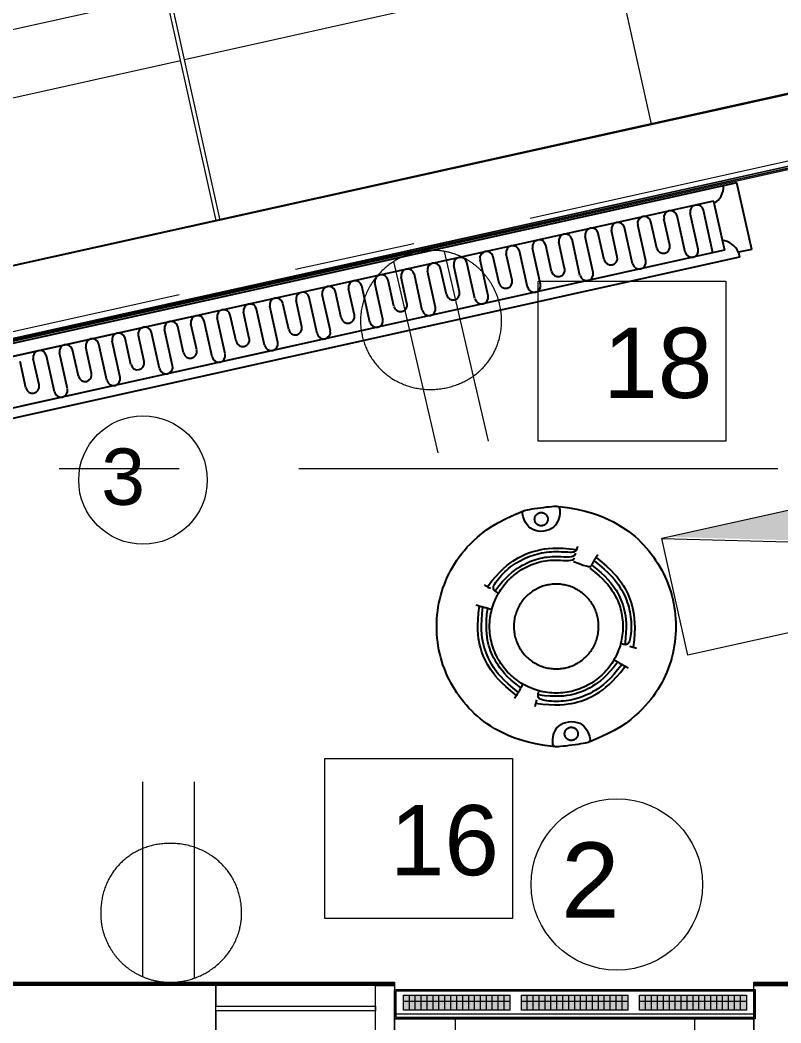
# Model space of a CAD drawing. Header units: inches. Extents: x 0.9 to 36.3, y 0.7 to 23.3.
# Drawn here: x 16.522 to 17.316, y 8.654 to 9.701 of the extents above; entities that cross this region are included whole.
import ezdxf

# ---------------------------------------------------------------- set-up
doc = ezdxf.new("R2010")
doc.units = ezdxf.units.IN
doc.linetypes.add('CENTER', pattern=[50.8, 31.75, -6.35, 6.35, -6.35])
doc.layers.add('Baseboard heater', color=7, linetype='Continuous', true_color=0x581317)
for name, color, linetype, lineweight, true_color in [('Blocks', 7, 'Continuous', 5, 0x9a9c7f), ('Lights', 7, 'Continuous', 15, 0xff0a0a), ('Numbering Baseboard Heater', 7, 'Continuous', 0, 0x581317), ('PDF_Geometry', 7, 'Continuous', 9, 0x777777)]:
    doc.layers.add(name, color=color, linetype=linetype, lineweight=lineweight, true_color=true_color)
for name, color, linetype, lineweight in [('Force flow Fan', 7, 'Continuous', 0), ('Numbering Force Flow Fan', 255, 'Continuous', 0), ('Numbering receptecles', 170, 'Continuous', 15), ('Receptacles', 170, 'Continuous', 15)]:
    doc.layers.add(name, color=color, linetype=linetype, lineweight=lineweight)
doc.layers.add('Smoke Detector', color=104, linetype='Continuous')
doc.styles.get("Standard").update_dxf_attribs({"font": 'arial.ttf'})

msp = doc.modelspace()

# ---------------------------------------------------------------- hatches: boundary and pattern name
at = {"layer": 'Force flow Fan', "linetype": 'CENTER', "ltscale": 0.01, "transparency": 33554559}
h = msp.add_hatch(color=256, dxfattribs=at)
h.dxf.hatch_style = 1
h.paths.add_polyline_path([(16.9281, 8.6827), (16.9219, 8.6827), (16.9219, 8.6673), (16.9281, 8.6673)])
h.paths.add_polyline_path([(16.9343, 8.6827), (16.9281, 8.6827), (16.9281, 8.6673), (16.9343, 8.6673)])
h.paths.add_polyline_path([(16.9405, 8.6827), (16.9343, 8.6827), (16.9343, 8.6673), (16.9405, 8.6673)])
h.paths.add_polyline_path([(16.9467, 8.6827), (16.9405, 8.6827), (16.9405, 8.6673), (16.9467, 8.6673)])
h.paths.add_polyline_path([(16.9529, 8.6827), (16.9467, 8.6827), (16.9467, 8.6673), (16.9529, 8.6673)])
h.paths.add_polyline_path([(16.959, 8.6827), (16.9529, 8.6827), (16.9529, 8.6673), (16.959, 8.6673)])
h.paths.add_polyline_path([(16.9652, 8.6827), (16.959, 8.6827), (16.959, 8.6673), (16.9652, 8.6673)])
h.paths.add_polyline_path([(16.9714, 8.6827), (16.9652, 8.6827), (16.9652, 8.6673), (16.9714, 8.6673)])
h.paths.add_polyline_path([(16.9776, 8.6827), (16.9714, 8.6827), (16.9714, 8.6673), (16.9776, 8.6673)])
h.paths.add_polyline_path([(16.99, 8.6827), (16.9838, 8.6827), (16.9838, 8.6673), (16.99, 8.6673)])
h.paths.add_polyline_path([(16.9838, 8.6827), (16.9776, 8.6827), (16.9776, 8.6673), (16.9838, 8.6673)])
h.paths.add_polyline_path([(16.9962, 8.6827), (16.99, 8.6827), (16.99, 8.6673), (16.9962, 8.6673)])
h.paths.add_polyline_path([(17.0024, 8.6827), (16.9962, 8.6827), (16.9962, 8.6673), (17.0024, 8.6673)])
h.paths.add_polyline_path([(17.0085, 8.6827), (17.0024, 8.6827), (17.0024, 8.6673), (17.0085, 8.6673)])
h.paths.add_polyline_path([(17.0147, 8.6827), (17.0085, 8.6827), (17.0085, 8.6673), (17.0147, 8.6673)])
h.paths.add_polyline_path([(17.0271, 8.6827), (17.0209, 8.6827), (17.0209, 8.6673), (17.0271, 8.6673)])
h.paths.add_polyline_path([(17.0209, 8.6827), (17.0147, 8.6827), (17.0147, 8.6673), (17.0209, 8.6673)])
h.paths.add_polyline_path([(17.0333, 8.6827), (17.0271, 8.6827), (17.0271, 8.6673), (17.0333, 8.6673)])
h.paths.add_polyline_path([(17.0512, 8.6827), (17.045, 8.6827), (17.045, 8.6673), (17.0512, 8.6673)])
h.paths.add_polyline_path([(17.0574, 8.6827), (17.0512, 8.6827), (17.0512, 8.6673), (17.0574, 8.6673)])
h.paths.add_polyline_path([(17.0636, 8.6827), (17.0574, 8.6827), (17.0574, 8.6673), (17.0636, 8.6673)])
h.paths.add_polyline_path([(17.0697, 8.6827), (17.0636, 8.6827), (17.0636, 8.6673), (17.0697, 8.6673)])
h.paths.add_polyline_path([(17.0759, 8.6827), (17.0697, 8.6827), (17.0697, 8.6673), (17.0759, 8.6673)])
h.paths.add_polyline_path([(17.0821, 8.6827), (17.0759, 8.6827), (17.0759, 8.6673), (17.0821, 8.6673)])
h.paths.add_polyline_path([(17.0883, 8.6827), (17.0821, 8.6827), (17.0821, 8.6673), (17.0883, 8.6673)])
h.paths.add_polyline_path([(17.1007, 8.6827), (17.0945, 8.6827), (17.0945, 8.6673), (17.1007, 8.6673)])
h.paths.add_polyline_path([(17.1069, 8.6827), (17.1007, 8.6827), (17.1007, 8.6673), (17.1069, 8.6673)])
h.paths.add_polyline_path([(17.1192, 8.6827), (17.1131, 8.6827), (17.1131, 8.6673), (17.1192, 8.6673)])
h.paths.add_polyline_path([(17.1316, 8.6827), (17.1254, 8.6827), (17.1254, 8.6673), (17.1316, 8.6673)])
h.paths.add_polyline_path([(17.144, 8.6827), (17.1378, 8.6827), (17.1378, 8.6673), (17.144, 8.6673)])
h.paths.add_polyline_path([(17.1502, 8.6827), (17.144, 8.6827), (17.144, 8.6673), (17.1502, 8.6673)])
h.paths.add_polyline_path([(17.1564, 8.6827), (17.1502, 8.6827), (17.1502, 8.6673), (17.1564, 8.6673)])
h.paths.add_polyline_path([(17.1378, 8.6827), (17.1316, 8.6827), (17.1316, 8.6673), (17.1378, 8.6673)])
h.paths.add_polyline_path([(17.1254, 8.6827), (17.1192, 8.6827), (17.1192, 8.6673), (17.1254, 8.6673)])
h.paths.add_polyline_path([(17.1131, 8.6827), (17.1069, 8.6827), (17.1069, 8.6673), (17.1131, 8.6673)])
h.paths.add_polyline_path([(17.0945, 8.6827), (17.0883, 8.6827), (17.0883, 8.6673), (17.0945, 8.6673)])
h.paths.add_polyline_path([(17.1747, 8.6827), (17.1685, 8.6827), (17.1685, 8.6673), (17.1747, 8.6673)])
h.paths.add_polyline_path([(17.1809, 8.6827), (17.1747, 8.6827), (17.1747, 8.6673), (17.1809, 8.6673)])
h.paths.add_polyline_path([(17.1933, 8.6827), (17.1871, 8.6827), (17.1871, 8.6673), (17.1933, 8.6673)])
h.paths.add_polyline_path([(17.1871, 8.6827), (17.1809, 8.6827), (17.1809, 8.6673), (17.1871, 8.6673)])
h.paths.add_polyline_path([(17.1995, 8.6827), (17.1933, 8.6827), (17.1933, 8.6673), (17.1995, 8.6673)])
h.paths.add_polyline_path([(17.2118, 8.6827), (17.2057, 8.6827), (17.2057, 8.6673), (17.2118, 8.6673)])
h.paths.add_polyline_path([(17.2057, 8.6827), (17.1995, 8.6827), (17.1995, 8.6673), (17.2057, 8.6673)])
h.paths.add_polyline_path([(17.218, 8.6827), (17.2118, 8.6827), (17.2118, 8.6673), (17.218, 8.6673)])
h.paths.add_polyline_path([(17.2242, 8.6827), (17.218, 8.6827), (17.218, 8.6673), (17.2242, 8.6673)])
h.paths.add_polyline_path([(17.2304, 8.6827), (17.2242, 8.6827), (17.2242, 8.6673), (17.2304, 8.6673)])
h.paths.add_polyline_path([(17.2366, 8.6827), (17.2304, 8.6827), (17.2304, 8.6673), (17.2366, 8.6673)])
h.paths.add_polyline_path([(17.2428, 8.6827), (17.2366, 8.6827), (17.2366, 8.6673), (17.2428, 8.6673)])
h.paths.add_polyline_path([(17.249, 8.6827), (17.2428, 8.6827), (17.2428, 8.6673), (17.249, 8.6673)])
h.paths.add_polyline_path([(17.2551, 8.6827), (17.249, 8.6827), (17.249, 8.6673), (17.2551, 8.6673)])
h.paths.add_polyline_path([(17.2613, 8.6827), (17.2551, 8.6827), (17.2551, 8.6673), (17.2613, 8.6673)])
h.paths.add_polyline_path([(17.2675, 8.6827), (17.2613, 8.6827), (17.2613, 8.6673), (17.2675, 8.6673)])
h.paths.add_polyline_path([(17.2799, 8.6827), (17.2737, 8.6827), (17.2737, 8.6673), (17.2799, 8.6673)])
h.paths.add_polyline_path([(17.2737, 8.6827), (17.2675, 8.6827), (17.2675, 8.6673), (17.2737, 8.6673)])
at = {"layer": 'Lights', "linetype": 'ByBlock', "transparency": 33554559}
msp.add_hatch(color=256, dxfattribs=at).paths.add_polyline_path([(17.1984, 9.1615), (17.7064, 9.1479), (17.6797, 9.2682)])

# ---------------------------------------------------------------- linework, layer by layer
at = {"layer": 'Baseboard heater', "linetype": 'ByBlock', "ltscale": 0.5}
for p, q in [((17.27, 9.5314), (16.0253, 9.2553)), ((17.2855, 9.4618), (17.27, 9.5314)), ((17.2855, 9.4618), (17.2715, 9.4588)), ((17.2726, 9.4536), (16.0558, 9.1838)), ((17.2715, 9.4588), (17.2726, 9.4536))]:
    msp.add_line(p, q, dxfattribs=at)
at = {"layer": 'Baseboard heater', "linetype": 'ByBlock', "ltscale": 0.3}
for p, q in [((17.2455, 9.5124), (16.0556, 9.2485)), ((17.2455, 9.5124), (17.2569, 9.4609)), ((17.2449, 9.4583), (17.2351, 9.5028)), ((17.2, 9.4663), (17.1939, 9.4937)), ((17.216, 9.459), (17.2076, 9.4968)), ((17.2297, 9.4621), (17.2213, 9.4998)), ((17.1451, 9.4541), (17.139, 9.4816)), ((17.1611, 9.4469), (17.1528, 9.4846)), ((17.1748, 9.4499), (17.1665, 9.4876)), ((17.1863, 9.4632), (17.1802, 9.4907)), ((17.1062, 9.4347), (17.0979, 9.4724)), ((17.12, 9.4377), (17.1116, 9.4755)), ((17.1314, 9.4511), (17.1253, 9.4785)), ((17.2569, 9.4609), (16.067, 9.197)), ((17.0514, 9.4225), (17.043, 9.4603)), ((17.0651, 9.4256), (17.0567, 9.4633)), ((17.0765, 9.4389), (17.0704, 9.4663)), ((17.0902, 9.4419), (17.0842, 9.4694)), ((17.0102, 9.4134), (17.0019, 9.4511)), ((17.0217, 9.4267), (17.0156, 9.4542)), ((17.0354, 9.4298), (17.0293, 9.4572)), ((16.9668, 9.4146), (16.9607, 9.442)), ((16.9805, 9.4176), (16.9744, 9.445)), ((16.9965, 9.4104), (16.9881, 9.4481)), ((16.9119, 9.4024), (16.9058, 9.4298)), ((16.9256, 9.4054), (16.9195, 9.4329)), ((16.9416, 9.3982), (16.9333, 9.4359)), ((16.9553, 9.4012), (16.947, 9.439)), ((16.8708, 9.3933), (16.8647, 9.4207)), ((16.8868, 9.386), (16.8784, 9.4237)), ((16.9005, 9.3891), (16.8921, 9.4268)), ((16.5133, 9.35), (16.7877, 9.4108)), ((16.8159, 9.3811), (16.8098, 9.4085)), ((16.8319, 9.3739), (16.8235, 9.4116)), ((16.8456, 9.3769), (16.8372, 9.4146)), ((16.857, 9.3902), (16.851, 9.4177)), ((16.777, 9.3617), (16.7686, 9.3994)), ((16.7907, 9.3647), (16.7824, 9.4025)), ((16.8022, 9.3781), (16.7961, 9.4055)), ((16.7221, 9.3495), (16.7138, 9.3872)), ((16.7359, 9.3526), (16.7275, 9.3903)), ((16.7473, 9.3659), (16.7412, 9.3933)), ((16.761, 9.3689), (16.7549, 9.3964)), ((16.681, 9.3404), (16.6726, 9.3781)), ((16.6924, 9.3537), (16.6863, 9.3812)), ((16.7061, 9.3568), (16.7001, 9.3842)), ((16.6261, 9.3282), (16.6177, 9.3659)), ((16.6375, 9.3416), (16.6315, 9.369)), ((16.6513, 9.3446), (16.6452, 9.372)), ((16.6673, 9.3374), (16.6589, 9.3751)), ((16.8013, 9.3599), (16.5247, 9.2985)), ((16.5827, 9.3294), (16.5766, 9.3568)), ((16.5964, 9.3324), (16.5903, 9.3599)), ((16.6124, 9.3252), (16.604, 9.3629)), ((16.5415, 9.3203), (16.5354, 9.3477)), ((16.5575, 9.313), (16.5492, 9.3507)), ((16.5712, 9.3161), (16.5629, 9.3538)), ((16.5278, 9.3172), (16.5217, 9.3447))]:
    msp.add_line(p, q, dxfattribs=at)
for centre, radius, start, end in [((17.2357, 9.5274), 0.0204, 300.3438, 2.3968), ((17.2008, 9.4952), 0.00703, 12.5037, 192.5037), ((17.2282, 9.5013), 0.00703, 12.5037, 192.5037), ((17.1733, 9.4892), 0.00703, 12.5037, 192.5037), ((17.1185, 9.477), 0.00703, 12.5037, 192.5037), ((17.1459, 9.4831), 0.00703, 12.5037, 192.5037), ((17.0636, 9.4648), 0.00703, 12.5037, 192.5037), ((17.091, 9.4709), 0.00703, 12.5037, 192.5037), ((17.2527, 9.4509), 0.0204, 22.6105, 84.6635), ((17.0361, 9.4587), 0.00703, 12.5037, 192.5037), ((17.1931, 9.4648), 0.00703, 192.5037, 12.5037), ((17.2228, 9.4606), 0.00703, 192.5037, 12.5037), ((16.9813, 9.4466), 0.00703, 12.5037, 192.5037), ((17.0087, 9.4527), 0.00703, 12.5037, 192.5037), ((17.1383, 9.4526), 0.00703, 192.5037, 12.5037), ((17.168, 9.4484), 0.00703, 192.5037, 12.5037), ((16.9264, 9.4344), 0.00703, 12.5037, 192.5037), ((16.9538, 9.4405), 0.00703, 12.5037, 192.5037), ((17.0834, 9.4404), 0.00703, 192.5037, 12.5037), ((16.8715, 9.4222), 0.00703, 12.5037, 192.5037), ((16.899, 9.4283), 0.00703, 12.5037, 192.5037), ((17.0285, 9.4283), 0.00703, 192.5037, 12.5037), ((17.1131, 9.4362), 0.00703, 192.5037, 12.5037), ((16.8441, 9.4161), 0.00703, 12.5037, 192.5037), ((17.0582, 9.4241), 0.00703, 192.5037, 12.5037), ((16.7892, 9.404), 0.00703, 12.5037, 192.5037), ((16.8167, 9.4101), 0.00703, 12.5037, 192.5037), ((16.9736, 9.4161), 0.00703, 192.5037, 12.5037), ((17.0034, 9.4119), 0.00703, 192.5037, 12.5037), ((16.7343, 9.3918), 0.00703, 12.5037, 192.5037), ((16.7618, 9.3979), 0.00703, 12.5037, 192.5037), ((16.9188, 9.4039), 0.00703, 192.5037, 12.5037), ((16.9485, 9.3997), 0.00703, 192.5037, 12.5037), ((16.6795, 9.3796), 0.00703, 12.5037, 192.5037), ((16.7069, 9.3857), 0.00703, 12.5037, 192.5037), ((16.8639, 9.3918), 0.00703, 192.5037, 12.5037), ((16.8936, 9.3875), 0.00703, 192.5037, 12.5037), ((16.652, 9.3736), 0.00703, 12.5037, 192.5037), ((16.809, 9.3796), 0.00703, 192.5037, 12.5037), ((16.8387, 9.3754), 0.00703, 192.5037, 12.5037), ((16.5972, 9.3614), 0.00703, 12.5037, 192.5037), ((16.6246, 9.3675), 0.00703, 12.5037, 192.5037), ((16.7542, 9.3674), 0.00703, 192.5037, 12.5037), ((16.5423, 9.3492), 0.00703, 12.5037, 192.5037), ((16.5697, 9.3553), 0.00703, 12.5037, 192.5037), ((16.6993, 9.3552), 0.00703, 192.5037, 12.5037), ((16.7839, 9.3632), 0.00703, 192.5037, 12.5037), ((16.729, 9.351), 0.00703, 192.5037, 12.5037), ((16.6444, 9.3431), 0.00703, 192.5037, 12.5037), ((16.6741, 9.3389), 0.00703, 192.5037, 12.5037), ((16.5895, 9.3309), 0.00703, 192.5037, 12.5037), ((16.6193, 9.3267), 0.00703, 192.5037, 12.5037), ((16.5347, 9.3187), 0.00703, 192.5037, 12.5037), ((16.5644, 9.3145), 0.00703, 192.5037, 12.5037)]:
    msp.add_arc(centre, radius, start, end, dxfattribs=at)
at = {"layer": 'Blocks', "linetype": 'ByBlock'}
for p, q in [((16.9185, 9.71), (16.6932, 9.66)), ((16.4641, 9.6091), (16.6893, 9.6591))]:
    msp.add_line(p, q, dxfattribs=at)
for points in [[(17.1287, 9.8278), (16.6782, 9.7278), (16.7304, 9.4925), (17.1809, 9.5925)], [(16.6742, 9.7272), (16.2237, 9.6272), (16.2759, 9.392), (16.7264, 9.4919)]]:
    msp.add_lwpolyline(points, close=True, dxfattribs=at)
at = {"layer": 'Force flow Fan', "linetype": 'ByBlock', "ltscale": 0.001}
for p, q in [((16.9126, 8.6889), (17.2892, 8.6889)), ((16.9126, 8.658), (16.9126, 8.6889)), ((16.9142, 8.6874), (17.2876, 8.6874)), ((16.9142, 8.6595), (16.9142, 8.6874)), ((17.2876, 8.6874), (17.2876, 8.6595)), ((17.2892, 8.6889), (17.2892, 8.658)), ((16.9219, 8.6827), (17.0333, 8.6827)), ((16.9219, 8.6673), (16.9219, 8.6827)), ((16.9219, 8.6765), (17.0333, 8.6765)), ((16.9281, 8.6673), (16.9281, 8.6827)), ((16.9343, 8.6673), (16.9343, 8.6827)), ((16.9405, 8.6673), (16.9405, 8.6827)), ((16.9467, 8.6673), (16.9467, 8.6827)), ((16.9529, 8.6673), (16.9529, 8.6827)), ((16.959, 8.6673), (16.959, 8.6827)), ((16.9652, 8.6673), (16.9652, 8.6827)), ((16.9714, 8.6673), (16.9714, 8.6827)), ((16.9776, 8.6673), (16.9776, 8.6827)), ((16.9838, 8.6673), (16.9838, 8.6827)), ((16.99, 8.6673), (16.99, 8.6827)), ((16.9962, 8.6673), (16.9962, 8.6827)), ((17.0024, 8.6673), (17.0024, 8.6827)), ((17.0085, 8.6673), (17.0085, 8.6827)), ((17.0147, 8.6673), (17.0147, 8.6827)), ((17.0209, 8.6673), (17.0209, 8.6827)), ((17.0271, 8.6673), (17.0271, 8.6827)), ((17.0333, 8.6673), (17.0333, 8.6827)), ((17.045, 8.6827), (17.1564, 8.6827)), ((17.045, 8.6673), (17.045, 8.6827)), ((17.045, 8.6765), (17.1564, 8.6765)), ((17.0512, 8.6673), (17.0512, 8.6827)), ((17.0574, 8.6673), (17.0574, 8.6827)), ((17.0636, 8.6673), (17.0636, 8.6827)), ((17.0697, 8.6673), (17.0697, 8.6827)), ((17.0759, 8.6673), (17.0759, 8.6827)), ((17.0821, 8.6673), (17.0821, 8.6827)), ((17.0883, 8.6673), (17.0883, 8.6827)), ((17.0945, 8.6673), (17.0945, 8.6827)), ((17.1007, 8.6673), (17.1007, 8.6827)), ((17.1069, 8.6673), (17.1069, 8.6827)), ((17.1131, 8.6673), (17.1131, 8.6827)), ((17.1192, 8.6673), (17.1192, 8.6827)), ((17.1254, 8.6673), (17.1254, 8.6827)), ((17.1316, 8.6673), (17.1316, 8.6827)), ((17.1378, 8.6673), (17.1378, 8.6827)), ((17.144, 8.6673), (17.144, 8.6827)), ((17.1502, 8.6673), (17.1502, 8.6827)), ((17.1564, 8.6673), (17.1564, 8.6827)), ((17.1685, 8.6827), (17.2799, 8.6827)), ((17.1685, 8.6673), (17.1685, 8.6827)), ((17.1685, 8.6765), (17.2799, 8.6765)), ((17.1747, 8.6673), (17.1747, 8.6827)), ((17.1809, 8.6673), (17.1809, 8.6827)), ((17.1871, 8.6673), (17.1871, 8.6827)), ((17.1933, 8.6673), (17.1933, 8.6827)), ((17.1995, 8.6673), (17.1995, 8.6827)), ((17.2057, 8.6673), (17.2057, 8.6827)), ((17.2118, 8.6673), (17.2118, 8.6827)), ((17.218, 8.6673), (17.218, 8.6827)), ((17.2242, 8.6673), (17.2242, 8.6827)), ((17.2304, 8.6673), (17.2304, 8.6827)), ((17.2366, 8.6673), (17.2366, 8.6827)), ((17.2428, 8.6673), (17.2428, 8.6827)), ((17.249, 8.6673), (17.249, 8.6827)), ((17.2551, 8.6673), (17.2551, 8.6827)), ((17.2613, 8.6673), (17.2613, 8.6827)), ((17.2675, 8.6673), (17.2675, 8.6827)), ((17.2737, 8.6673), (17.2737, 8.6827)), ((17.2799, 8.6827), (17.2799, 8.6673)), ((17.0333, 8.6673), (16.9219, 8.6673)), ((17.1564, 8.6673), (17.045, 8.6673)), ((17.2799, 8.6673), (17.1685, 8.6673)), ((17.2892, 8.658), (16.9126, 8.658)), ((16.9142, 8.6632), (17.2876, 8.6632)), ((17.2876, 8.6595), (16.9142, 8.6595))]:
    msp.add_line(p, q, dxfattribs=at)
at = {"layer": 'Lights', "linetype": 'ByBlock'}
msp.add_lwpolyline([(17.7068, 9.1462), (17.2187, 9.038), (17.1916, 9.16), (17.7068, 9.1462), (17.6797, 9.2682), (17.1916, 9.16)], dxfattribs=at)
msp.add_lwpolyline([(17.7068, 9.1462), (17.6797, 9.2682), (17.1916, 9.16)], close=True, dxfattribs=at)
at = {"layer": 'Numbering Baseboard Heater', "linetype": 'ByBlock', "ltscale": 0.001}
msp.add_circle((16.65, 9.2209), 0.0671, dxfattribs=at)
at = {"layer": 'Numbering Force Flow Fan', "linetype": 'ByBlock', "ltscale": 0.001}
msp.add_circle((17.1447, 8.7985), 0.0895, dxfattribs=at)
at = {"layer": 'Numbering receptecles', "linetype": 'ByBlock', "ltscale": 0.001}
for points in [[(17.0626, 9.4287), (17.2586, 9.4287), (17.2586, 9.2614), (17.0626, 9.2614)], [(16.8399, 8.9301), (17.0359, 8.9301), (17.0359, 8.7629), (16.8399, 8.7629)]]:
    msp.add_lwpolyline(points, close=True, dxfattribs=at)
at = {"layer": 'PDF_Geometry', "linetype": 'ByBlock'}
for p, q in [((15.821, 9.2913), (17.4326, 9.6496)), ((17.4326, 9.6479), (15.821, 9.2913))]:
    msp.add_line(p, q, dxfattribs=at)
for points in [[(17.4326, 9.6446), (17.4476, 9.5763), (16.0527, 9.2663), (15.8377, 9.218), (15.8627, 9.103), (15.8377, 9.0963), (15.7727, 9.083), (15.1311, 11.9678), (15.2227, 11.9878), (15.741, 12.1045), (15.761, 12.0145), (15.2427, 11.8978), (15.821, 9.2913), (17.4326, 9.6479)], [(17.4426, 8.6946), (17.4426, 8.693), (17.2876, 8.693), (17.2876, 8.6946), (17.2876, 8.6963), (17.4426, 8.6963)], [(16.8926, 8.693), (16.9126, 8.693), (16.9126, 8.6446), (16.8926, 8.6446)], [(16.8926, 8.6713), (16.8926, 8.6663), (16.726, 8.6663), (16.726, 8.6713)], [(16.9126, 8.638), (16.9126, 8.658), (16.976, 8.658), (16.976, 8.6446), (17.226, 8.6446), (17.226, 8.658), (17.2876, 8.658), (17.2876, 8.638)]]:
    msp.add_lwpolyline(points, close=True, dxfattribs=at)
for points in [[(17.0543, 9.4946), (17.541, 9.6029)], [(15.8377, 9.218), (17.4476, 9.5763), (17.4493, 9.5746), (15.8394, 9.218), (15.956, 8.693)], [(15.9177, 8.8563), (15.8377, 9.218), (15.8377, 9.2163), (17.4493, 9.5746), (17.4493, 9.5729), (15.841, 9.2163), (15.956, 8.6963), (16.9126, 8.6963), (16.9126, 8.6946), (16.9126, 8.693), (15.9544, 8.693), (15.9544, 8.6946), (16.9126, 8.6946), (15.956, 8.6946), (15.8394, 9.218)], [(16.8093, 9.4413), (16.9326, 9.4679)], [(16.201, 9.3063), (16.6877, 9.4146)], [(16.5627, 9.233), (16.6877, 9.233)], [(16.8126, 9.233), (17.3126, 9.233)], [(16.2443, 8.0247), (16.1027, 8.0247), (15.966, 8.6446), (16.726, 8.6446), (16.726, 8.693), (15.9544, 8.693), (15.9177, 8.858), (15.8377, 8.8413), (15.8277, 8.838), (15.8377, 8.793), (16.0293, 7.9313), (16.0843, 7.6814), (16.1793, 7.7014), (16.1277, 7.9313), (16.2793, 7.9313)], [(16.726, 8.693), (16.726, 8.6713), (16.8926, 8.6713), (16.8926, 8.693)], [(16.8543, 8.0247), (17.3193, 8.0247), (17.3193, 8.6446), (17.2876, 8.6446), (17.2876, 8.693), (17.4426, 8.693), (17.4426, 8.6446), (17.4126, 8.6446), (17.4126, 8.0247), (17.4126, 7.683), (17.3193, 7.683), (17.3193, 7.9313), (16.841, 7.9313), (16.841, 8.0247)], [(17.2876, 8.6946), (17.4426, 8.6946), (17.2876, 8.6946)], [(16.8926, 8.6446), (16.8926, 8.6663), (16.726, 8.6663), (16.726, 8.6446)], [(16.9126, 8.658), (17.2876, 8.658)], [(17.226, 8.658), (16.976, 8.658)]]:
    msp.add_lwpolyline(points, dxfattribs=at)
at = {"layer": 'Receptacles', "linetype": 'ByBlock'}
for points in [[(17.0107, 9.2616), (16.9648, 9.4597)], [(16.9582, 9.2494), (16.9119, 9.4493)], [(16.6494, 8.9056), (16.6494, 8.7022)], [(16.7033, 8.9056), (16.7033, 8.7005)]]:
    msp.add_lwpolyline(points, dxfattribs=at)
for points in [[(16.9352, 9.4589), (16.9542, 9.4635), (16.9735, 9.4603), (16.9901, 9.45), (17.0067, 9.4396), (17.018, 9.4237), (17.0223, 9.4047), (17.0316, 9.3643), (17.0083, 9.327), (16.968, 9.3176), (16.9276, 9.3083), (16.8883, 9.3311), (16.8789, 9.3714), (16.87, 9.4098), (16.8948, 9.4496), (16.9352, 9.4589)], [(16.6784, 8.6963), (16.6589, 8.6962), (16.6408, 8.7036), (16.627, 8.7174), (16.6132, 8.7312), (16.6057, 8.7493), (16.6059, 8.7688), (16.6059, 8.8103), (16.6369, 8.8414), (16.6784, 8.8414), (16.7198, 8.8414), (16.753, 8.8103), (16.753, 8.7688), (16.753, 8.7295), (16.7198, 8.6963), (16.6784, 8.6963)]]:
    msp.add_rational_spline(points, [1, 0.948448710105, 0.948448710105, 1, 0.948448710105, 0.948448710105, 1, 1, 1, 1, 1, 1, 1, 1, 1, 1], degree=3, knots=[0, 0, 0, 0, 0.79168, 0.79168, 0.79168, 1.583359, 1.583359, 1.583359, 2.583359, 2.583359, 2.583359, 3.583359, 3.583359, 3.583359, 4.583359, 4.583359, 4.583359, 4.583359], dxfattribs=at)
at = {"layer": 'Smoke Detector', "linetype": 'ByBlock'}
for points in [[(17.0807, 8.9424), (17.0695, 8.9438), (17.0597, 8.9455), (17.0511, 8.9474), (17.0436, 8.9495), (17.0371, 8.9517), (17.0314, 8.954), (17.0262, 8.9564), (17.0216, 8.9588), (17.0172, 8.9612), (17.0132, 8.9637), (17.0093, 8.9662), (17.0058, 8.9688), (17.0024, 8.9714), (16.9992, 8.9741), (16.9961, 8.9768), (16.9932, 8.9797), (16.9903, 8.9826), (16.9876, 8.9856), (16.9849, 8.9888), (16.9824, 8.992), (16.98, 8.9952), (16.9776, 8.9986), (16.9754, 9.002), (16.9733, 9.0055), (16.9714, 9.0091), (16.9695, 9.0127), (16.9677, 9.0164), (16.9661, 9.0202), (16.9646, 9.024), (16.9632, 9.0278), (16.962, 9.0317), (16.9609, 9.0356), (16.9599, 9.0396), (16.959, 9.0436), (16.9583, 9.0476), (16.9577, 9.0517), (16.9572, 9.0557), (16.9569, 9.0598), (16.9567, 9.0639), (16.9566, 9.0679), (16.9567, 9.072), (16.9569, 9.0761), (16.9572, 9.0802), (16.9577, 9.0842), (16.9583, 9.0883), (16.959, 9.0923), (16.9599, 9.0963), (16.9609, 9.1003), (16.962, 9.1042), (16.9632, 9.1081), (16.9646, 9.1119), (16.9661, 9.1157), (16.9677, 9.1195), (16.9695, 9.1232), (16.9714, 9.1268), (16.9733, 9.1304), (16.9754, 9.1339), (16.9777, 9.1373), (16.9801, 9.1407), (16.9827, 9.1441), (16.9855, 9.1475), (16.9885, 9.151), (16.9918, 9.1544), (16.9953, 9.1579), (16.9992, 9.1614), (17.0036, 9.1651), (17.0086, 9.1688), (17.0144, 9.1726), (17.0211, 9.1765), (17.029, 9.1806), (17.0382, 9.1849), (17.0489, 9.1893)], [(17.0815, 9.1936), (17.0929, 9.1921), (17.1029, 9.1904), (17.1116, 9.1885), (17.1191, 9.1864), (17.1257, 9.1842), (17.1315, 9.1819), (17.1366, 9.1795), (17.1413, 9.1771), (17.1456, 9.1746), (17.1497, 9.1722), (17.1535, 9.1697), (17.1571, 9.1671), (17.1605, 9.1645), (17.1637, 9.1618), (17.1668, 9.1591), (17.1697, 9.1562), (17.1725, 9.1533), (17.1753, 9.1502), (17.1779, 9.1471), (17.1805, 9.1439), (17.1829, 9.1407), (17.1852, 9.1373), (17.1874, 9.1339), (17.1895, 9.1304), (17.1915, 9.1268), (17.1934, 9.1232), (17.1951, 9.1195), (17.1968, 9.1157), (17.1983, 9.1119), (17.1996, 9.1081), (17.2009, 9.1042), (17.202, 9.1003), (17.203, 9.0963), (17.2039, 9.0923), (17.2046, 9.0883), (17.2052, 9.0842), (17.2057, 9.0802), (17.206, 9.0761), (17.2062, 9.072), (17.2063, 9.0679), (17.2062, 9.0639), (17.206, 9.0598), (17.2057, 9.0557), (17.2052, 9.0517), (17.2046, 9.0476), (17.2039, 9.0436), (17.203, 9.0396), (17.202, 9.0356), (17.2009, 9.0317), (17.1996, 9.0278), (17.1983, 9.024), (17.1968, 9.0202), (17.1951, 9.0164), (17.1934, 9.0127), (17.1915, 9.0091), (17.1895, 9.0055), (17.1874, 9.002), (17.1852, 8.9986), (17.1828, 8.9952), (17.1802, 8.9917), (17.1774, 8.9884), (17.1744, 8.9849), (17.1711, 8.9815), (17.1675, 8.978), (17.1636, 8.9745), (17.1593, 8.9708), (17.1543, 8.9671), (17.1486, 8.9633), (17.1419, 8.9594), (17.1341, 8.9553), (17.1251, 8.9512), (17.1146, 8.9468)], [(17.0095, 9.1095), (17.0142, 9.1155), (17.0186, 9.1206), (17.0226, 9.1248), (17.0263, 9.1284), (17.0297, 9.1315), (17.0329, 9.134), (17.036, 9.1361), (17.0389, 9.138), (17.0417, 9.1397), (17.0445, 9.1412), (17.0473, 9.1425), (17.05, 9.1437), (17.0529, 9.1448), (17.0558, 9.1458), (17.0588, 9.1467), (17.062, 9.1475), (17.0653, 9.1483), (17.069, 9.1489), (17.0731, 9.1494), (17.0777, 9.1497), (17.0828, 9.1498), (17.0887, 9.1496), (17.0954, 9.1491), (17.1029, 9.1482)], [(17.0205, 9.1031), (17.0194, 9.1038), (17.0183, 9.1044), (17.0174, 9.1051), (17.0167, 9.1058), (17.0162, 9.1066), (17.0159, 9.1075), (17.0158, 9.1085), (17.016, 9.1097), (17.0165, 9.111), (17.0173, 9.1125), (17.0184, 9.1142), (17.0196, 9.116), (17.021, 9.1178), (17.0226, 9.1196), (17.0243, 9.1215), (17.026, 9.1233), (17.0279, 9.1251), (17.0298, 9.1268), (17.0317, 9.1285), (17.0337, 9.1301), (17.0358, 9.1316), (17.0379, 9.1331), (17.0401, 9.1345), (17.0423, 9.1358), (17.0445, 9.137), (17.0468, 9.1382), (17.0491, 9.1393), (17.0515, 9.1403), (17.0538, 9.1413), (17.0563, 9.1421), (17.0587, 9.1429), (17.0612, 9.1436), (17.0636, 9.1442), (17.0662, 9.1448), (17.0687, 9.1452), (17.0712, 9.1456), (17.0738, 9.1459), (17.0763, 9.1461), (17.0789, 9.1462), (17.0814, 9.1463), (17.084, 9.1462), (17.0865, 9.1461), (17.089, 9.146), (17.0913, 9.1459), (17.0935, 9.1458), (17.0955, 9.1457), (17.0973, 9.1457), (17.0988, 9.1459), (17.1, 9.1461), (17.101, 9.1465), (17.1018, 9.147), (17.1024, 9.1477), (17.1028, 9.1485), (17.1032, 9.1494), (17.1036, 9.1505), (17.1039, 9.1518)], [(17.1166, 9.1289), (17.1217, 9.1248), (17.126, 9.1212), (17.1296, 9.1178), (17.1326, 9.1146), (17.1352, 9.1117), (17.1373, 9.109), (17.1391, 9.1064), (17.1407, 9.1039), (17.1421, 9.1015), (17.1434, 9.0992), (17.1445, 9.0969), (17.1456, 9.0947), (17.1465, 9.0925), (17.1473, 9.0903), (17.148, 9.0881), (17.1486, 9.0859), (17.1492, 9.0837), (17.1496, 9.0815), (17.15, 9.0793), (17.1504, 9.077), (17.1506, 9.0748), (17.1508, 9.0725), (17.1509, 9.0702), (17.151, 9.0679), (17.1509, 9.0657), (17.1508, 9.0634), (17.1506, 9.0611), (17.1504, 9.0589), (17.15, 9.0566), (17.1496, 9.0544), (17.1492, 9.0522), (17.1486, 9.0499), (17.148, 9.0478), (17.1473, 9.0456), (17.1465, 9.0435), (17.1457, 9.0413), (17.1448, 9.0392), (17.1438, 9.0372), (17.1428, 9.0352), (17.1417, 9.0332), (17.1405, 9.0312), (17.1393, 9.0293), (17.138, 9.0274), (17.1366, 9.0256), (17.1352, 9.0238), (17.1337, 9.0221), (17.1322, 9.0204), (17.1306, 9.0188), (17.129, 9.0172), (17.1273, 9.0157), (17.1255, 9.0142), (17.1238, 9.0128), (17.1219, 9.0114), (17.1201, 9.0101), (17.1182, 9.0089), (17.1162, 9.0077), (17.1142, 9.0066), (17.1122, 9.0056), (17.1101, 9.0046), (17.108, 9.0037), (17.1059, 9.0029), (17.1038, 9.0021), (17.1016, 9.0014), (17.0994, 9.0008), (17.0972, 9.0002), (17.095, 8.9997), (17.0928, 8.9993), (17.0905, 8.999), (17.0882, 8.9987), (17.086, 8.9986), (17.0837, 8.9984), (17.0814, 8.9984), (17.0792, 8.9984), (17.0769, 8.9986), (17.0746, 8.9987), (17.0724, 8.999), (17.0701, 8.9993), (17.0679, 8.9997), (17.0656, 9.0002), (17.0634, 9.0008), (17.0612, 9.0014), (17.0591, 9.0021), (17.0569, 9.0029), (17.0548, 9.0037), (17.0527, 9.0046), (17.0507, 9.0056), (17.0487, 9.0066), (17.0467, 9.0077), (17.0447, 9.0089), (17.0428, 9.0101), (17.0409, 9.0114), (17.0391, 9.0128), (17.0373, 9.0142), (17.0356, 9.0157), (17.0339, 9.0172), (17.0323, 9.0188), (17.0307, 9.0204), (17.0292, 9.0221), (17.0277, 9.0238), (17.0263, 9.0256), (17.0249, 9.0274), (17.0236, 9.0293), (17.0224, 9.0312), (17.0212, 9.0332), (17.0201, 9.0352), (17.0191, 9.0372), (17.0181, 9.0392), (17.0172, 9.0413), (17.0164, 9.0435), (17.0156, 9.0456), (17.0149, 9.0478), (17.0143, 9.0499), (17.0137, 9.0522), (17.0132, 9.0544), (17.0128, 9.0566), (17.0125, 9.0589), (17.0122, 9.0611), (17.012, 9.0634), (17.0119, 9.0657), (17.0119, 9.0679), (17.0119, 9.0702), (17.012, 9.0725), (17.0122, 9.0748), (17.0125, 9.077), (17.0128, 9.0793), (17.0132, 9.0815), (17.0137, 9.0837), (17.0143, 9.0859), (17.0149, 9.0881), (17.0156, 9.0903), (17.0164, 9.0924), (17.0172, 9.0946), (17.0181, 9.0966), (17.0191, 9.0987), (17.0201, 9.1007), (17.0212, 9.1027), (17.0224, 9.1047), (17.0236, 9.1066), (17.0249, 9.1084), (17.0263, 9.1103), (17.0277, 9.1121), (17.0292, 9.1138), (17.0307, 9.1155), (17.0323, 9.1171), (17.0339, 9.1187), (17.0356, 9.1202), (17.0373, 9.1217), (17.0391, 9.1231), (17.0409, 9.1245), (17.0428, 9.1258), (17.0447, 9.127), (17.0467, 9.1282), (17.0487, 9.1293), (17.0507, 9.1303), (17.0527, 9.1313), (17.0548, 9.1322), (17.0569, 9.133), (17.0591, 9.1338), (17.0612, 9.1345), (17.0634, 9.1351), (17.0656, 9.1357), (17.0679, 9.1361), (17.0702, 9.1365), (17.0725, 9.1369), (17.075, 9.1371), (17.0775, 9.1372), (17.0802, 9.1373), (17.083, 9.1373), (17.0858, 9.1372), (17.0888, 9.137), (17.0916, 9.1369), (17.0943, 9.137), (17.0966, 9.1372), (17.0985, 9.1376), (17.0999, 9.1384), (17.1006, 9.1395)], [(17.0173, 9.105), (17.0215, 9.1103), (17.0254, 9.1148), (17.029, 9.1187), (17.0323, 9.1219), (17.0353, 9.1246), (17.0382, 9.1268), (17.0409, 9.1287), (17.0435, 9.1304), (17.0461, 9.1319), (17.0485, 9.1332), (17.0509, 9.1344), (17.0533, 9.1355), (17.0556, 9.1364), (17.0579, 9.1373), (17.0602, 9.138), (17.0625, 9.1387), (17.0648, 9.1393), (17.0672, 9.1398), (17.0696, 9.1402), (17.0721, 9.1405), (17.0746, 9.1408), (17.0773, 9.1409), (17.0801, 9.141), (17.083, 9.141), (17.0861, 9.1409), (17.0892, 9.1407), (17.0922, 9.1407), (17.095, 9.1408), (17.0975, 9.1411), (17.0995, 9.1418), (17.1011, 9.1429), (17.1019, 9.1445)], [(17.0996, 9.1359), (17.1053, 9.1336), (17.1096, 9.1321), (17.1128, 9.1312), (17.1151, 9.1307), (17.1166, 9.1307), (17.1175, 9.131), (17.1181, 9.1315), (17.1184, 9.132), (17.1188, 9.1326), (17.1191, 9.1332), (17.1194, 9.1338), (17.1198, 9.1343), (17.1201, 9.1349), (17.1204, 9.1355), (17.1208, 9.1361), (17.1211, 9.1367), (17.1215, 9.1373), (17.1218, 9.1379), (17.1222, 9.1386), (17.1226, 9.1393), (17.1231, 9.1401), (17.1236, 9.141), (17.1242, 9.142), (17.1248, 9.1431)], [(17.1211, 9.1366), (17.1267, 9.132), (17.1316, 9.1279), (17.1357, 9.1241), (17.1391, 9.1205), (17.142, 9.1173), (17.1444, 9.1142), (17.1464, 9.1113), (17.1482, 9.1085), (17.1498, 9.1058), (17.1512, 9.1032), (17.1525, 9.1006), (17.1537, 9.0981), (17.1547, 9.0956), (17.1556, 9.0931), (17.1564, 9.0907), (17.1571, 9.0882), (17.1577, 9.0857), (17.1583, 9.0832), (17.1587, 9.0807), (17.1591, 9.0782), (17.1594, 9.0756), (17.1596, 9.0731), (17.1597, 9.0705), (17.1598, 9.0679), (17.1597, 9.0654), (17.1596, 9.0629), (17.1594, 9.0605), (17.1591, 9.0582), (17.1587, 9.056), (17.1583, 9.0541), (17.1578, 9.0525), (17.1572, 9.0512), (17.1565, 9.0502), (17.1557, 9.0495), (17.1549, 9.0491), (17.154, 9.0489), (17.153, 9.049), (17.1519, 9.0491), (17.1507, 9.0494), (17.1494, 9.0497)], [(17.123, 9.1399), (17.129, 9.1352), (17.134, 9.1308), (17.1383, 9.1268), (17.1419, 9.1231), (17.145, 9.1197), (17.1475, 9.1164), (17.1496, 9.1134), (17.1515, 9.1105), (17.1532, 9.1076), (17.1547, 9.1049), (17.156, 9.1021), (17.1572, 9.0993), (17.1583, 9.0965), (17.1593, 9.0936), (17.1602, 9.0906), (17.161, 9.0874), (17.1618, 9.084), (17.1624, 9.0804), (17.1629, 9.0763), (17.1632, 9.0717), (17.1633, 9.0666), (17.1631, 9.0607), (17.1626, 9.054), (17.1617, 9.0464)], [(17.1185, 9.1321), (17.1238, 9.1279), (17.1283, 9.124), (17.1321, 9.1204), (17.1354, 9.1171), (17.138, 9.114), (17.1403, 9.1112), (17.1422, 9.1084), (17.1439, 9.1058), (17.1454, 9.1033), (17.1467, 9.1008), (17.1479, 9.0984), (17.149, 9.0959), (17.15, 9.0934), (17.1509, 9.0908), (17.1517, 9.0881), (17.1524, 9.0853), (17.153, 9.0823), (17.1536, 9.079), (17.1541, 9.0754), (17.1543, 9.0713), (17.1544, 9.0667), (17.1542, 9.0615), (17.1538, 9.0555), (17.153, 9.0488)], [(17.0063, 9.1114), (17.0073, 9.1107), (17.0082, 9.1103), (17.0089, 9.1099), (17.0095, 9.1095), (17.0101, 9.1091), (17.0108, 9.1087), (17.0117, 9.1082), (17.0128, 9.1076)], [(16.9976, 9.0904), (16.9988, 9.0901), (17, 9.0898), (17.001, 9.0895), (17.0019, 9.0893), (17.0028, 9.089), (17.0036, 9.0888), (17.0044, 9.0886), (17.0052, 9.0884), (17.006, 9.0881), (17.0069, 9.0879), (17.0078, 9.0877), (17.0088, 9.0874), (17.0099, 9.0871), (17.011, 9.0868), (17.0122, 9.0865), (17.0135, 9.0862)], [(17.0399, 8.996), (17.0339, 9.0007), (17.0288, 9.0051), (17.0245, 9.0091), (17.0209, 9.0128), (17.0179, 9.0162), (17.0154, 9.0195), (17.0132, 9.0225), (17.0114, 9.0254), (17.0097, 9.0283), (17.0082, 9.031), (17.0068, 9.0338), (17.0056, 9.0365), (17.0045, 9.0394), (17.0035, 9.0423), (17.0026, 9.0453), (17.0018, 9.0485), (17.0011, 9.0519), (17.0004, 9.0555), (17, 9.0596), (16.9996, 9.0642), (16.9996, 9.0693), (16.9998, 9.0752), (17.0003, 9.0819), (17.0012, 9.0895)], [(17.0418, 8.9993), (17.0361, 9.0038), (17.0313, 9.008), (17.0272, 9.0118), (17.0238, 9.0154), (17.0209, 9.0186), (17.0185, 9.0217), (17.0164, 9.0246), (17.0146, 9.0274), (17.0131, 9.0301), (17.0116, 9.0327), (17.0103, 9.0354), (17.0092, 9.038), (17.0081, 9.0407), (17.0072, 9.0435), (17.0063, 9.0463), (17.0055, 9.0494), (17.0048, 9.0526), (17.0042, 9.0561), (17.0037, 9.06), (17.0035, 9.0643), (17.0034, 9.0693), (17.0036, 9.0749), (17.0041, 9.0812), (17.0049, 9.0885)], [(17.0444, 9.0038), (17.0391, 9.008), (17.0345, 9.0119), (17.0307, 9.0155), (17.0275, 9.0188), (17.0248, 9.0219), (17.0226, 9.0247), (17.0207, 9.0275), (17.019, 9.0301), (17.0175, 9.0326), (17.0162, 9.035), (17.015, 9.0375), (17.0139, 9.04), (17.0129, 9.0425), (17.012, 9.0451), (17.0112, 9.0478), (17.0105, 9.0506), (17.0098, 9.0536), (17.0093, 9.0569), (17.0088, 9.0605), (17.0085, 9.0646), (17.0085, 9.0692), (17.0087, 9.0744), (17.0091, 9.0804), (17.0099, 9.0871)], [(17.158, 9.0474), (17.1592, 9.0471), (17.1602, 9.0468), (17.161, 9.0466), (17.1617, 9.0464), (17.1624, 9.0463), (17.1632, 9.046), (17.1641, 9.0458), (17.1653, 9.0455)], [(17.1456, 9.0309), (17.1414, 9.0256), (17.1375, 9.0211), (17.1339, 9.0172), (17.1306, 9.014), (17.1275, 9.0113), (17.1246, 9.0091), (17.1219, 9.0072), (17.1193, 9.0055), (17.1168, 9.004), (17.1143, 9.0027), (17.1119, 9.0015), (17.1094, 9.0004), (17.1069, 8.9994), (17.1043, 8.9985), (17.1016, 8.9977), (17.0988, 8.997), (17.0958, 8.9963), (17.0925, 8.9958), (17.0889, 8.9953), (17.0848, 8.9951), (17.0802, 8.995), (17.075, 8.9952), (17.069, 8.9956), (17.0623, 8.9964)], [(17.1423, 9.0328), (17.1435, 9.0321), (17.1446, 9.0315), (17.1456, 9.0309), (17.1465, 9.0304), (17.1474, 9.0298), (17.1482, 9.0294), (17.149, 9.0289), (17.1498, 9.0285), (17.1505, 9.0281), (17.1512, 9.0277), (17.152, 9.0272), (17.1527, 9.0268), (17.1536, 9.0263), (17.1545, 9.0258), (17.1555, 9.0252), (17.1566, 9.0245)], [(17.0599, 8.9877), (17.0675, 8.9868), (17.0742, 8.9863), (17.08, 8.9861), (17.0852, 8.9862), (17.0898, 8.9865), (17.0939, 8.987), (17.0975, 8.9876), (17.1009, 8.9883), (17.1041, 8.9892), (17.1071, 8.9901), (17.11, 8.991), (17.1128, 8.9921), (17.1156, 8.9934), (17.1184, 8.9947), (17.1211, 8.9962), (17.124, 8.9979), (17.1269, 8.9998), (17.1299, 9.0019), (17.1331, 9.0044), (17.1366, 9.0074), (17.1403, 9.011), (17.1443, 9.0153), (17.1487, 9.0204), (17.1534, 9.0264)], [(17.1501, 9.0283), (17.1455, 9.0226), (17.1414, 9.0178), (17.1376, 9.0137), (17.134, 9.0103), (17.1307, 9.0074), (17.1277, 9.005), (17.1248, 9.0029), (17.122, 9.0012), (17.1193, 8.9996), (17.1167, 8.9981), (17.1141, 8.9968), (17.1116, 8.9957), (17.1091, 8.9947), (17.1066, 8.9938), (17.1042, 8.993), (17.1017, 8.9923), (17.0992, 8.9917), (17.0967, 8.9911), (17.0942, 8.9907), (17.0917, 8.9903), (17.0891, 8.99), (17.0866, 8.9898), (17.084, 8.9897), (17.0814, 8.9896), (17.0789, 8.9897), (17.0764, 8.9898), (17.0739, 8.99), (17.0716, 8.9903), (17.0695, 8.9906), (17.0676, 8.9911), (17.066, 8.9916), (17.0647, 8.9922), (17.0637, 8.9929), (17.063, 8.9936), (17.0626, 8.9945), (17.0624, 8.9954), (17.0624, 8.9964), (17.0626, 8.9975), (17.0629, 8.9987), (17.0632, 9)], [(17.0463, 9.007), (17.0456, 9.0059), (17.045, 9.0048), (17.0444, 9.0038), (17.0438, 9.0028), (17.0433, 9.002), (17.0429, 9.0011), (17.0424, 9.0004), (17.042, 8.9996), (17.0416, 8.9989), (17.0411, 8.9982), (17.0407, 8.9974), (17.0403, 8.9967), (17.0398, 8.9958), (17.0393, 8.9949), (17.0387, 8.9939), (17.038, 8.9928)], [(17.0609, 8.9914), (17.0606, 8.9902), (17.0603, 8.9892), (17.0601, 8.9884), (17.0599, 8.9877), (17.0597, 8.987), (17.0595, 8.9862), (17.0593, 8.9853), (17.059, 8.9841)]]:
    msp.add_lwpolyline(points, dxfattribs=at)
for points in [[(17.0789, 9.1719), (17.0766, 9.1703), (17.0741, 9.169), (17.0713, 9.1681), (17.0683, 9.1675), (17.0653, 9.1673), (17.0624, 9.1675), (17.0596, 9.1681), (17.057, 9.1691), (17.0547, 9.1705), (17.0527, 9.1722), (17.051, 9.1742), (17.0496, 9.1763), (17.0484, 9.1785), (17.0475, 9.1806), (17.0468, 9.1826), (17.0464, 9.1844), (17.0462, 9.1858), (17.0463, 9.1869), (17.0466, 9.1878), (17.0473, 9.1885), (17.0482, 9.1891), (17.0496, 9.1895), (17.0513, 9.1899), (17.0534, 9.1903), (17.0559, 9.1907), (17.0588, 9.1911), (17.0619, 9.1916), (17.0651, 9.192), (17.0683, 9.1924), (17.0714, 9.1928), (17.0743, 9.1931), (17.0768, 9.1934), (17.079, 9.1936), (17.0807, 9.1936), (17.0822, 9.1935), (17.0832, 9.1933), (17.084, 9.1927), (17.0846, 9.192), (17.085, 9.1909), (17.0851, 9.1895), (17.0852, 9.1877), (17.0851, 9.1856), (17.0847, 9.1833), (17.0842, 9.1809), (17.0833, 9.1785), (17.0822, 9.1761), (17.0807, 9.1739)], [(17.0692, 9.186), (17.0694, 9.1859), (17.0696, 9.1858), (17.0698, 9.1857), (17.07, 9.1855), (17.0701, 9.1854), (17.0703, 9.1852), (17.0705, 9.1851), (17.0706, 9.1849), (17.0708, 9.1848), (17.071, 9.1846), (17.0711, 9.1844), (17.0712, 9.1843), (17.0714, 9.1841), (17.0715, 9.1839), (17.0716, 9.1837), (17.0717, 9.1835), (17.0719, 9.1833), (17.072, 9.1831), (17.0721, 9.1829), (17.0721, 9.1827), (17.0722, 9.1825), (17.0723, 9.1823), (17.0724, 9.1821), (17.0724, 9.1818), (17.0725, 9.1816), (17.0725, 9.1814), (17.0726, 9.1812), (17.0726, 9.1809), (17.0726, 9.1807), (17.0727, 9.1805), (17.0727, 9.1803), (17.0727, 9.18), (17.0727, 9.1798), (17.0727, 9.1796), (17.0726, 9.1794), (17.0726, 9.1791), (17.0726, 9.1789), (17.0725, 9.1787), (17.0725, 9.1785), (17.0724, 9.1783), (17.0724, 9.178), (17.0723, 9.1778), (17.0722, 9.1776), (17.0721, 9.1774), (17.0721, 9.1772), (17.072, 9.177), (17.0719, 9.1768), (17.0717, 9.1766), (17.0716, 9.1764), (17.0715, 9.1762), (17.0714, 9.176), (17.0712, 9.1758), (17.0711, 9.1757), (17.071, 9.1755), (17.0708, 9.1753), (17.0706, 9.1752), (17.0705, 9.175), (17.0703, 9.1748), (17.0701, 9.1747), (17.07, 9.1746), (17.0698, 9.1744), (17.0696, 9.1743), (17.0694, 9.1742), (17.0692, 9.1741), (17.069, 9.1739), (17.0688, 9.1738), (17.0686, 9.1737), (17.0684, 9.1737), (17.0682, 9.1736), (17.068, 9.1735), (17.0678, 9.1734), (17.0675, 9.1734), (17.0673, 9.1733), (17.0671, 9.1733), (17.0669, 9.1732), (17.0667, 9.1732), (17.0664, 9.1732), (17.0662, 9.1731), (17.066, 9.1731), (17.0658, 9.1731), (17.0655, 9.1731), (17.0653, 9.1731), (17.0651, 9.1732), (17.0649, 9.1732), (17.0646, 9.1732), (17.0644, 9.1733), (17.0642, 9.1733), (17.064, 9.1734), (17.0637, 9.1734), (17.0635, 9.1735), (17.0633, 9.1736), (17.0631, 9.1737), (17.0629, 9.1737), (17.0627, 9.1738), (17.0625, 9.1739), (17.0623, 9.1741), (17.0621, 9.1742), (17.0619, 9.1743), (17.0617, 9.1744), (17.0615, 9.1746), (17.0614, 9.1747), (17.0612, 9.1748), (17.061, 9.175), (17.0609, 9.1752), (17.0607, 9.1753), (17.0606, 9.1755), (17.0604, 9.1757), (17.0603, 9.1758), (17.0601, 9.176), (17.06, 9.1762), (17.0599, 9.1764), (17.0598, 9.1766), (17.0597, 9.1768), (17.0595, 9.177), (17.0595, 9.1772), (17.0594, 9.1774), (17.0593, 9.1776), (17.0592, 9.1778), (17.0591, 9.178), (17.0591, 9.1783), (17.059, 9.1785), (17.059, 9.1787), (17.0589, 9.1789), (17.0589, 9.1791), (17.0589, 9.1794), (17.0588, 9.1796), (17.0588, 9.1798), (17.0588, 9.18), (17.0588, 9.1803), (17.0588, 9.1805), (17.0589, 9.1807), (17.0589, 9.1809), (17.0589, 9.1812), (17.059, 9.1814), (17.059, 9.1816), (17.0591, 9.1818), (17.0591, 9.1821), (17.0592, 9.1823), (17.0593, 9.1825), (17.0594, 9.1827), (17.0595, 9.1829), (17.0595, 9.1831), (17.0597, 9.1833), (17.0598, 9.1835), (17.0599, 9.1837), (17.06, 9.1839), (17.0601, 9.1841), (17.0603, 9.1843), (17.0604, 9.1844), (17.0606, 9.1846), (17.0607, 9.1848), (17.0609, 9.1849), (17.061, 9.1851), (17.0612, 9.1852), (17.0614, 9.1854), (17.0615, 9.1855), (17.0617, 9.1857), (17.0619, 9.1858), (17.0621, 9.1859), (17.0623, 9.186), (17.0625, 9.1861), (17.0627, 9.1863), (17.0629, 9.1863), (17.0631, 9.1864), (17.0633, 9.1865), (17.0635, 9.1866), (17.0637, 9.1867), (17.064, 9.1867), (17.0642, 9.1868), (17.0644, 9.1868), (17.0646, 9.1869), (17.0649, 9.1869), (17.0651, 9.1869), (17.0653, 9.187), (17.0655, 9.187), (17.0658, 9.187), (17.066, 9.187), (17.0662, 9.187), (17.0664, 9.1869), (17.0667, 9.1869), (17.0669, 9.1869), (17.0671, 9.1868), (17.0673, 9.1868), (17.0675, 9.1867), (17.0678, 9.1867), (17.068, 9.1866), (17.0682, 9.1865), (17.0684, 9.1864), (17.0686, 9.1863), (17.0688, 9.1863), (17.069, 9.1861)], [(17.0387, 9.0794), (17.0383, 9.078), (17.038, 9.0766), (17.0377, 9.0752), (17.0375, 9.0737), (17.0374, 9.0723), (17.0372, 9.0708), (17.0372, 9.0694), (17.0372, 9.0679), (17.0372, 9.0665), (17.0372, 9.065), (17.0374, 9.0636), (17.0375, 9.0622), (17.0377, 9.0607), (17.038, 9.0593), (17.0383, 9.0579), (17.0387, 9.0565), (17.0391, 9.0551), (17.0395, 9.0537), (17.04, 9.0523), (17.0405, 9.051), (17.0411, 9.0497), (17.0417, 9.0484), (17.0424, 9.0471), (17.0431, 9.0458), (17.0438, 9.0446), (17.0446, 9.0433), (17.0454, 9.0422), (17.0463, 9.041), (17.0472, 9.0399), (17.0481, 9.0387), (17.0491, 9.0377), (17.0501, 9.0366), (17.0512, 9.0356), (17.0522, 9.0347), (17.0533, 9.0337), (17.0545, 9.0328), (17.0556, 9.032), (17.0568, 9.0311), (17.058, 9.0303), (17.0593, 9.0296), (17.0606, 9.0289), (17.0618, 9.0282), (17.0632, 9.0276), (17.0645, 9.027), (17.0658, 9.0265), (17.0672, 9.026), (17.0686, 9.0256), (17.07, 9.0252), (17.0714, 9.0248), (17.0728, 9.0245), (17.0742, 9.0243), (17.0757, 9.024), (17.0771, 9.0239), (17.0785, 9.0238), (17.08, 9.0237), (17.0814, 9.0237), (17.0829, 9.0237), (17.0843, 9.0238), (17.0858, 9.0239), (17.0872, 9.024), (17.0886, 9.0243), (17.0901, 9.0245), (17.0915, 9.0248), (17.0929, 9.0252), (17.0943, 9.0256), (17.0957, 9.026), (17.097, 9.0265), (17.0984, 9.027), (17.0997, 9.0276), (17.101, 9.0282), (17.1023, 9.0289), (17.1036, 9.0296), (17.1048, 9.0303), (17.106, 9.0311), (17.1072, 9.032), (17.1084, 9.0328), (17.1095, 9.0337), (17.1106, 9.0347), (17.1117, 9.0356), (17.1127, 9.0366), (17.1138, 9.0377), (17.1147, 9.0387), (17.1157, 9.0399), (17.1166, 9.041), (17.1174, 9.0422), (17.1183, 9.0433), (17.119, 9.0446), (17.1198, 9.0458), (17.1205, 9.0471), (17.1212, 9.0484), (17.1218, 9.0497), (17.1223, 9.051), (17.1229, 9.0523), (17.1234, 9.0537), (17.1238, 9.0551), (17.1242, 9.0565), (17.1246, 9.0579), (17.1249, 9.0593), (17.1251, 9.0607), (17.1253, 9.0622), (17.1255, 9.0636), (17.1256, 9.065), (17.1257, 9.0665), (17.1257, 9.0679), (17.1257, 9.0694), (17.1256, 9.0708), (17.1255, 9.0723), (17.1253, 9.0737), (17.1251, 9.0752), (17.1249, 9.0766), (17.1246, 9.078), (17.1242, 9.0794), (17.1238, 9.0808), (17.1234, 9.0822), (17.1229, 9.0835), (17.1223, 9.0849), (17.1218, 9.0862), (17.1212, 9.0875), (17.1205, 9.0888), (17.1198, 9.0901), (17.119, 9.0913), (17.1183, 9.0925), (17.1174, 9.0937), (17.1166, 9.0949), (17.1157, 9.096), (17.1147, 9.0971), (17.1138, 9.0982), (17.1127, 9.0993), (17.1117, 9.1003), (17.1106, 9.1012), (17.1095, 9.1022), (17.1084, 9.1031), (17.1072, 9.1039), (17.106, 9.1048), (17.1048, 9.1056), (17.1036, 9.1063), (17.1023, 9.107), (17.101, 9.1077), (17.0997, 9.1083), (17.0984, 9.1089), (17.097, 9.1094), (17.0957, 9.1099), (17.0943, 9.1103), (17.0929, 9.1107), (17.0915, 9.1111), (17.0901, 9.1114), (17.0886, 9.1116), (17.0872, 9.1118), (17.0858, 9.112), (17.0843, 9.1121), (17.0829, 9.1122), (17.0814, 9.1122), (17.08, 9.1122), (17.0785, 9.1121), (17.0771, 9.112), (17.0757, 9.1118), (17.0742, 9.1116), (17.0728, 9.1114), (17.0714, 9.1111), (17.07, 9.1107), (17.0686, 9.1103), (17.0672, 9.1099), (17.0658, 9.1094), (17.0645, 9.1089), (17.0632, 9.1083), (17.0618, 9.1077), (17.0606, 9.107), (17.0593, 9.1063), (17.058, 9.1056), (17.0568, 9.1048), (17.0556, 9.1039), (17.0545, 9.1031), (17.0533, 9.1022), (17.0522, 9.1012), (17.0512, 9.1003), (17.0501, 9.0993), (17.0491, 9.0982), (17.0481, 9.0971), (17.0472, 9.096), (17.0463, 9.0949), (17.0454, 9.0937), (17.0446, 9.0925), (17.0438, 9.0913), (17.0431, 9.0901), (17.0424, 9.0888), (17.0417, 9.0875), (17.0411, 9.0862), (17.0405, 9.0849), (17.04, 9.0835), (17.0395, 9.0822), (17.0391, 9.0808)], [(17.084, 8.9639), (17.0863, 8.9656), (17.0888, 8.9669), (17.0916, 8.9678), (17.0945, 8.9684), (17.0975, 8.9686), (17.1005, 8.9684), (17.1033, 8.9678), (17.1059, 8.9668), (17.1082, 8.9654), (17.1102, 8.9637), (17.1119, 8.9617), (17.1133, 8.9595), (17.1145, 8.9574), (17.1154, 8.9552), (17.116, 8.9533), (17.1165, 8.9515), (17.1167, 8.9501), (17.1166, 8.949), (17.1163, 8.9481), (17.1156, 8.9474), (17.1146, 8.9468), (17.1133, 8.9464), (17.1116, 8.946), (17.1095, 8.9456), (17.1069, 8.9452), (17.1041, 8.9448), (17.101, 8.9443), (17.0978, 8.9439), (17.0946, 8.9435), (17.0915, 8.9431), (17.0886, 8.9428), (17.086, 8.9425), (17.0839, 8.9423), (17.0821, 8.9423), (17.0807, 8.9424), (17.0796, 8.9426), (17.0788, 8.9431), (17.0783, 8.9439), (17.0779, 8.945), (17.0777, 8.9464), (17.0777, 8.9482), (17.0778, 8.9503), (17.0781, 8.9526), (17.0787, 8.955), (17.0795, 8.9574), (17.0807, 8.9598), (17.0822, 8.962)], [(17.1038, 8.9541), (17.1037, 8.9538), (17.1037, 8.9536), (17.1036, 8.9534), (17.1035, 8.9532), (17.1034, 8.953), (17.1033, 8.9528), (17.1032, 8.9526), (17.1031, 8.9524), (17.103, 8.9522), (17.1029, 8.952), (17.1027, 8.9518), (17.1026, 8.9516), (17.1025, 8.9515), (17.1023, 8.9513), (17.1022, 8.9511), (17.102, 8.951), (17.1018, 8.9508), (17.1017, 8.9506), (17.1015, 8.9505), (17.1013, 8.9504), (17.1011, 8.9502), (17.101, 8.9501), (17.1008, 8.95), (17.1006, 8.9499), (17.1004, 8.9497), (17.1002, 8.9496), (17.1, 8.9495), (17.0998, 8.9495), (17.0996, 8.9494), (17.0993, 8.9493), (17.0991, 8.9492), (17.0989, 8.9492), (17.0987, 8.9491), (17.0985, 8.9491), (17.0982, 8.949), (17.098, 8.949), (17.0978, 8.949), (17.0976, 8.9489), (17.0973, 8.9489), (17.0971, 8.9489), (17.0969, 8.9489), (17.0967, 8.9489), (17.0964, 8.949), (17.0962, 8.949), (17.096, 8.949), (17.0958, 8.9491), (17.0955, 8.9491), (17.0953, 8.9492), (17.0951, 8.9492), (17.0949, 8.9493), (17.0947, 8.9494), (17.0945, 8.9495), (17.0943, 8.9495), (17.0941, 8.9496), (17.0939, 8.9497), (17.0937, 8.9499), (17.0935, 8.95), (17.0933, 8.9501), (17.0931, 8.9502), (17.0929, 8.9504), (17.0927, 8.9505), (17.0926, 8.9506), (17.0924, 8.9508), (17.0922, 8.951), (17.0921, 8.9511), (17.0919, 8.9513), (17.0918, 8.9515), (17.0916, 8.9516), (17.0915, 8.9518), (17.0914, 8.952), (17.0912, 8.9522), (17.0911, 8.9524), (17.091, 8.9526), (17.0909, 8.9528), (17.0908, 8.953), (17.0907, 8.9532), (17.0906, 8.9534), (17.0906, 8.9536), (17.0905, 8.9538), (17.0904, 8.9541), (17.0904, 8.9543), (17.0903, 8.9545), (17.0903, 8.9547), (17.0903, 8.9549), (17.0902, 8.9552), (17.0902, 8.9554), (17.0902, 8.9556), (17.0902, 8.9558), (17.0902, 8.9561), (17.0902, 8.9563), (17.0902, 8.9565), (17.0903, 8.9567), (17.0903, 8.957), (17.0903, 8.9572), (17.0904, 8.9574), (17.0904, 8.9576), (17.0905, 8.9579), (17.0906, 8.9581), (17.0906, 8.9583), (17.0907, 8.9585), (17.0908, 8.9587), (17.0909, 8.9589), (17.091, 8.9591), (17.0911, 8.9593), (17.0912, 8.9595), (17.0914, 8.9597), (17.0915, 8.9599), (17.0916, 8.9601), (17.0918, 8.9602), (17.0919, 8.9604), (17.0921, 8.9606), (17.0922, 8.9607), (17.0924, 8.9609), (17.0926, 8.961), (17.0927, 8.9612), (17.0929, 8.9613), (17.0931, 8.9615), (17.0933, 8.9616), (17.0935, 8.9617), (17.0937, 8.9618), (17.0939, 8.9619), (17.0941, 8.9621), (17.0943, 8.9621), (17.0945, 8.9622), (17.0947, 8.9623), (17.0949, 8.9624), (17.0951, 8.9625), (17.0953, 8.9625), (17.0955, 8.9626), (17.0958, 8.9626), (17.096, 8.9627), (17.0962, 8.9627), (17.0964, 8.9627), (17.0967, 8.9627), (17.0969, 8.9628), (17.0971, 8.9628), (17.0973, 8.9628), (17.0976, 8.9627), (17.0978, 8.9627), (17.098, 8.9627), (17.0982, 8.9627), (17.0985, 8.9626), (17.0987, 8.9626), (17.0989, 8.9625), (17.0991, 8.9625), (17.0993, 8.9624), (17.0996, 8.9623), (17.0998, 8.9622), (17.1, 8.9621), (17.1002, 8.9621), (17.1004, 8.9619), (17.1006, 8.9618), (17.1008, 8.9617), (17.101, 8.9616), (17.1011, 8.9615), (17.1013, 8.9613), (17.1015, 8.9612), (17.1017, 8.961), (17.1018, 8.9609), (17.102, 8.9607), (17.1022, 8.9606), (17.1023, 8.9604), (17.1025, 8.9602), (17.1026, 8.9601), (17.1027, 8.9599), (17.1029, 8.9597), (17.103, 8.9595), (17.1031, 8.9593), (17.1032, 8.9591), (17.1033, 8.9589), (17.1034, 8.9587), (17.1035, 8.9585), (17.1036, 8.9583), (17.1037, 8.9581), (17.1037, 8.9579), (17.1038, 8.9576), (17.1039, 8.9574), (17.1039, 8.9572), (17.1039, 8.957), (17.104, 8.9567), (17.104, 8.9565), (17.104, 8.9563), (17.104, 8.9561), (17.104, 8.9558), (17.104, 8.9556), (17.104, 8.9554), (17.104, 8.9552), (17.104, 8.9549), (17.1039, 8.9547), (17.1039, 8.9545), (17.1039, 8.9543)]]:
    msp.add_lwpolyline(points, close=True, dxfattribs=at)

# ---------------------------------------------------------------- texts
at = {"layer": 'Numbering Baseboard Heater', "linetype": 'ByBlock', "ltscale": 0.001}
msp.add_text('3', height=0.0589, dxfattribs=at).set_placement((16.6064, 9.195))
at = {"layer": 'Numbering Force Flow Fan', "linetype": 'ByBlock', "ltscale": 0.001}
msp.add_text('2', height=0.0785, dxfattribs=at).set_placement((17.0866, 8.7639))
at = {"layer": 'Numbering receptecles', "linetype": 'ByBlock', "ltscale": 0.001}
for s, p in [('18', (17.1305, 9.3067)), ('16', (16.9077, 8.8081))]:
    msp.add_text(s, height=0.0733, dxfattribs=at).set_placement(p)

doc.saveas('drawing.dxf')
